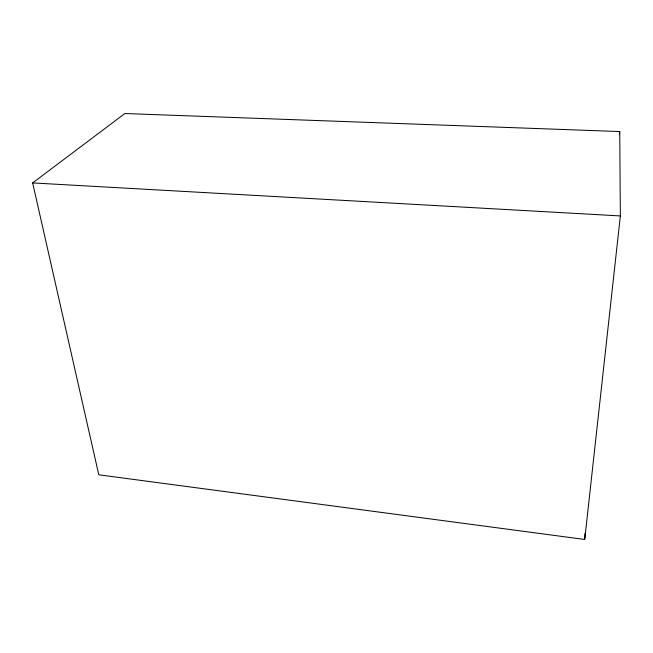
<?xml version="1.0" encoding="UTF-8"?>
<svg xmlns="http://www.w3.org/2000/svg" width="653" height="653" viewBox="0 0 653 653"><rect width="100%" height="100%" fill="white"/><g stroke="black" fill="none" stroke-linecap="round" stroke-linejoin="round"><path stroke-width="0.98" d="M584.778 538.456L584.982 533.395M619.419 134.591L619.738 131.555L124.854 113.532L32.65 182.922L98.783 474.796L584.737 539.468L620.35 215.939L619.738 131.555M32.65 182.922L620.35 215.939"/></g></svg>
